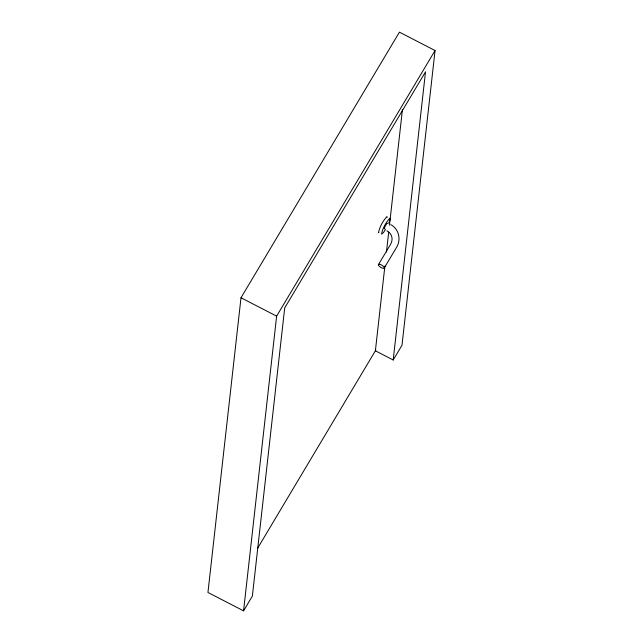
<?xml version="1.0" encoding="UTF-8"?>
<svg xmlns="http://www.w3.org/2000/svg" width="643" height="643" viewBox="0 0 643 643"><rect width="100%" height="100%" fill="white"/><g stroke="black" fill="none" stroke-linecap="round" stroke-linejoin="round"><path stroke-width="0.96" d="M393.194 359.992L401.996 345.235L435.054 50.532L399.432 32.15L241.004 297.765L207.946 592.468L243.568 610.85L252.369 596.093L284.696 307.941L425.513 71.839L393.194 359.992L375.383 350.797L384.892 266.049M243.568 610.85L276.627 316.147L435.054 50.532M386.459 252.088L388.694 232.147M389.473 225.171L402.446 109.511M388.718 223.29L390.02 219.906L389.859 218.162C385.872 222.566 382.593 228.313 381.516 234.165L383.341 232.71L385.495 229.463M378.51 264.49L390.582 244.316C393.484 239.14 392.126 233.731 386.901 230.813M384.168 268.131L396.602 247.282C401.353 239.751 398.845 228.739 390.759 224.624M257.73 548.061L375.834 350.033M384.852 228.795C382.866 230.25 386.531 222.767 387.625 223.234M378.896 232.686L378.55 232.629C379.619 226.778 382.898 221.031 386.885 216.627L387.295 217.278M241.004 297.765L276.627 316.147M379.346 264.305L378.848 264.329A3.247 1.198 30.8 0 0 378.695 265.639L379.732 266.684A3.448 1.27 30.8 0 0 382.698 268.211L383.839 268.292A3.247 1.198 30.8 0 0 383.984 266.982L382.955 265.945A3.448 1.27 30.8 0 0 379.981 264.41L379.346 264.305"/></g></svg>
